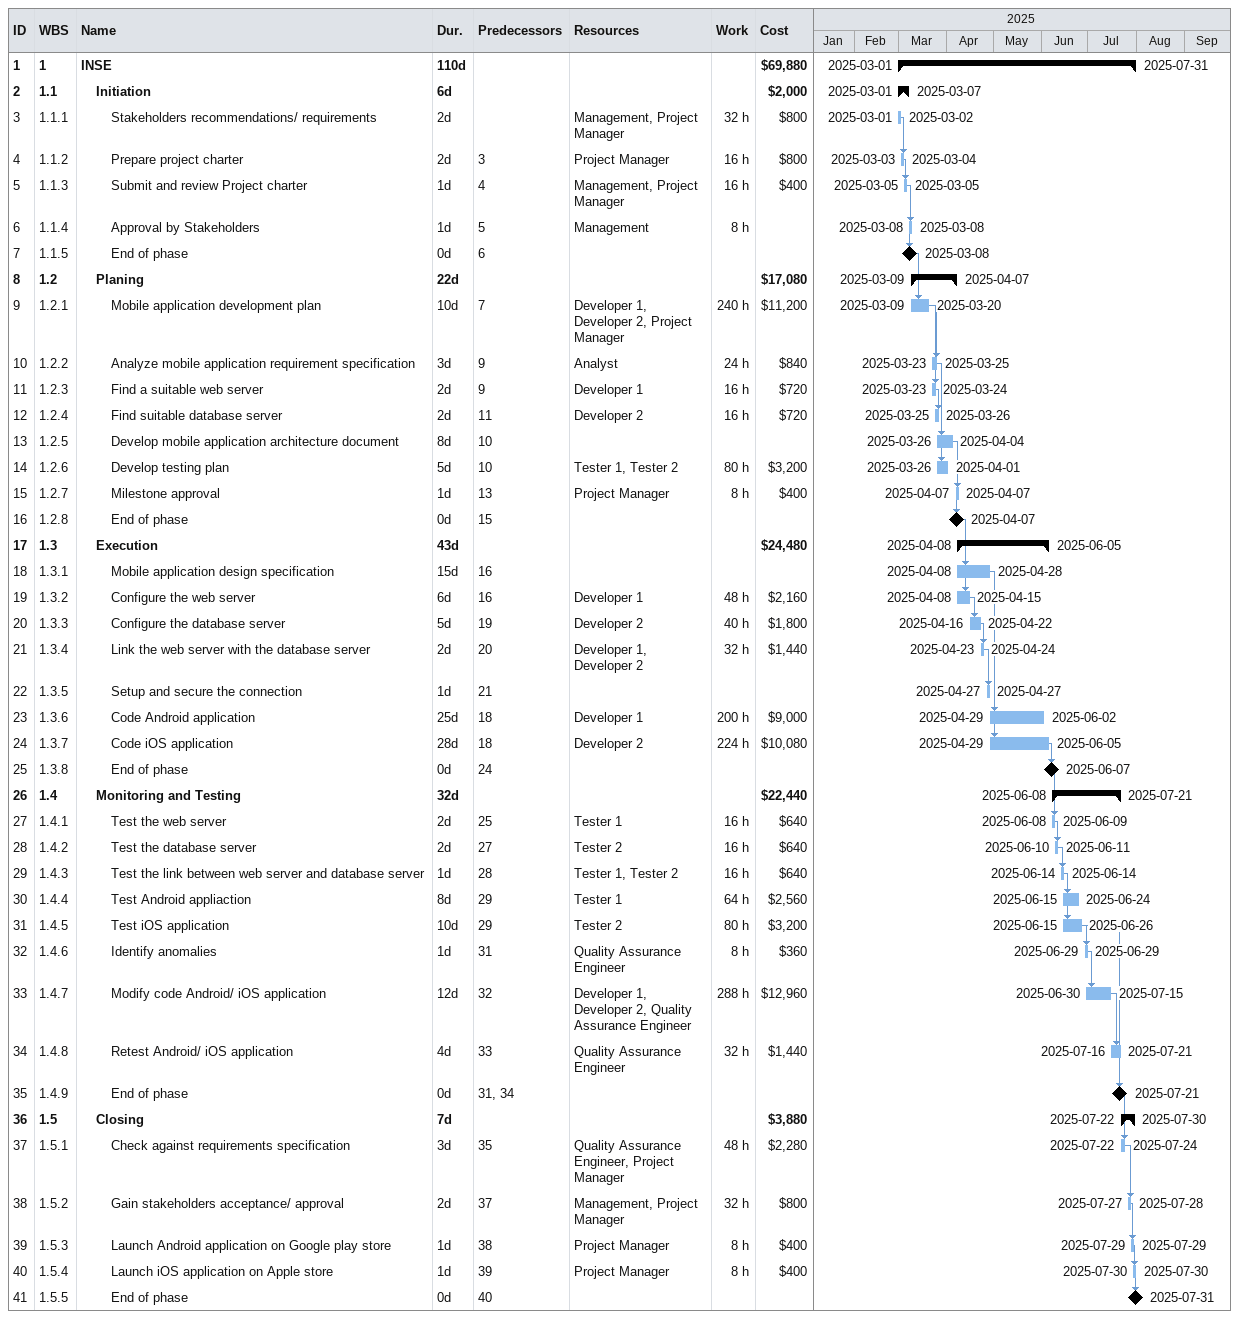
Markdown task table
| ID | WBS | Task | Duration | Start | Finish | Predecessors | Resources | Work (h) | Cost ($) |
|---|---|---|---|---|---|---|---|---|---|
| 1 | 1 | **INSE** | 110d | 2025-03-01 | 2025-07-31 |  |  |  | 69880 |
| 2 | 1.1 | **Initiation** | 6d | 2025-03-01 | 2025-03-07 |  |  |  | 2000 |
| 3 | 1.1.1 | Stakeholders recommendations/ requirements | 2d | 2025-03-01 | 2025-03-02 |  | Management, Project Manager | 32 | 800 |
| 4 | 1.1.2 | Prepare project charter | 2d | 2025-03-03 | 2025-03-04 | 3 | Project Manager | 16 | 800 |
| 5 | 1.1.3 | Submit and review Project charter | 1d | 2025-03-05 | 2025-03-05 | 4 | Management, Project Manager | 16 | 400 |
| 6 | 1.1.4 | Approval by Stakeholders | 1d | 2025-03-08 | 2025-03-08 | 5 | Management | 8 |  |
| 7 | 1.1.5 | End of phase | 0d | 2025-03-08 | 2025-03-08 | 6 |  |  |  |
| 8 | 1.2 | **Planing** | 22d | 2025-03-09 | 2025-04-07 |  |  |  | 17080 |
| 9 | 1.2.1 | Mobile application development plan | 10d | 2025-03-09 | 2025-03-20 | 7 | Developer 1, Developer 2, Project Manager | 240 | 11200 |
| 10 | 1.2.2 | Analyze mobile application requirement specification | 3d | 2025-03-23 | 2025-03-25 | 9 | Analyst | 24 | 840 |
| 11 | 1.2.3 | Find a suitable web server | 2d | 2025-03-23 | 2025-03-24 | 9 | Developer 1 | 16 | 720 |
| 12 | 1.2.4 | Find suitable database server | 2d | 2025-03-25 | 2025-03-26 | 11 | Developer 2 | 16 | 720 |
| 13 | 1.2.5 | Develop mobile application architecture document | 8d | 2025-03-26 | 2025-04-04 | 10 |  |  |  |
| 14 | 1.2.6 | Develop testing plan | 5d | 2025-03-26 | 2025-04-01 | 10 | Tester 1, Tester 2 | 80 | 3200 |
| 15 | 1.2.7 | Milestone approval | 1d | 2025-04-07 | 2025-04-07 | 13 | Project Manager | 8 | 400 |
| 16 | 1.2.8 | End of phase | 0d | 2025-04-07 | 2025-04-07 | 15 |  |  |  |
| 17 | 1.3 | **Execution** | 43d | 2025-04-08 | 2025-06-05 |  |  |  | 24480 |
| 18 | 1.3.1 | Mobile application design specification | 15d | 2025-04-08 | 2025-04-28 | 16 |  |  |  |
| 19 | 1.3.2 | Configure the web server | 6d | 2025-04-08 | 2025-04-15 | 16 | Developer 1 | 48 | 2160 |
| 20 | 1.3.3 | Configure the database server | 5d | 2025-04-16 | 2025-04-22 | 19 | Developer 2 | 40 | 1800 |
| 21 | 1.3.4 | Link the web server with the database server | 2d | 2025-04-23 | 2025-04-24 | 20 | Developer 1, Developer 2 | 32 | 1440 |
| 22 | 1.3.5 | Setup and secure the connection | 1d | 2025-04-27 | 2025-04-27 | 21 |  |  |  |
| 23 | 1.3.6 | Code Android application | 25d | 2025-04-29 | 2025-06-02 | 18 | Developer 1 | 200 | 9000 |
| 24 | 1.3.7 | Code iOS application | 28d | 2025-04-29 | 2025-06-05 | 18 | Developer 2 | 224 | 10080 |
| 25 | 1.3.8 | End of phase | 0d | 2025-06-07 | 2025-06-07 | 24 |  |  |  |
| 26 | 1.4 | **Monitoring and Testing** | 32d | 2025-06-08 | 2025-07-21 |  |  |  | 22440 |
| 27 | 1.4.1 | Test the web server | 2d | 2025-06-08 | 2025-06-09 | 25 | Tester 1 | 16 | 640 |
| 28 | 1.4.2 | Test the database server | 2d | 2025-06-10 | 2025-06-11 | 27 | Tester 2 | 16 | 640 |
| 29 | 1.4.3 | Test the link between web server and database server | 1d | 2025-06-14 | 2025-06-14 | 28 | Tester 1, Tester 2 | 16 | 640 |
| 30 | 1.4.4 | Test Android appliaction | 8d | 2025-06-15 | 2025-06-24 | 29 | Tester 1 | 64 | 2560 |
| 31 | 1.4.5 | Test iOS application | 10d | 2025-06-15 | 2025-06-26 | 29 | Tester 2 | 80 | 3200 |
| 32 | 1.4.6 | Identify anomalies | 1d | 2025-06-29 | 2025-06-29 | 31 | Quality Assurance Engineer | 8 | 360 |
| 33 | 1.4.7 | Modify code Android/ iOS application | 12d | 2025-06-30 | 2025-07-15 | 32 | Developer 1, Developer 2, Quality Assurance Engineer | 288 | 12960 |
| 34 | 1.4.8 | Retest Android/ iOS application | 4d | 2025-07-16 | 2025-07-21 | 33 | Quality Assurance Engineer | 32 | 1440 |
| 35 | 1.4.9 | End of phase | 0d | 2025-07-21 | 2025-07-21 | 31, 34 |  |  |  |
| 36 | 1.5 | **Closing** | 7d | 2025-07-22 | 2025-07-30 |  |  |  | 3880 |
| 37 | 1.5.1 | Check against requirements specification | 3d | 2025-07-22 | 2025-07-24 | 35 | Quality Assurance Engineer, Project Manager | 48 | 2280 |
| 38 | 1.5.2 | Gain stakeholders acceptance/ approval | 2d | 2025-07-27 | 2025-07-28 | 37 | Management, Project Manager | 32 | 800 |
| 39 | 1.5.3 | Launch Android application on Google play store | 1d | 2025-07-29 | 2025-07-29 | 38 | Project Manager | 8 | 400 |
| 40 | 1.5.4 | Launch iOS application on Apple store | 1d | 2025-07-30 | 2025-07-30 | 39 | Project Manager | 8 | 400 |
| 41 | 1.5.5 | End of phase | 0d | 2025-07-31 | 2025-07-31 | 40 |  |  |  |
